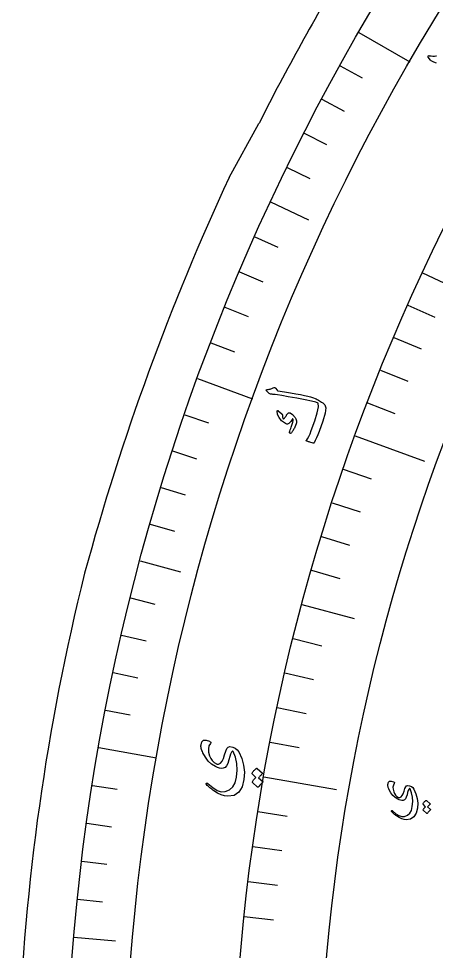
# Model space of a CAD drawing. Header units: millimetres. Extents: x -88 to 88, y -88 to 103.
# Drawn here: x -88.08 to -71.64, y 6.96 to 43.66 of the extents above; entities that cross this region are included whole.
import ezdxf

# ---------------------------------------------------------------- set-up
doc = ezdxf.new("R2010")
doc.units = ezdxf.units.MM
for name, color, linetype in [('CUT_OUTER', 1, 'Continuous'), ('ENGRAVE', 7, 'Continuous'), ('ENGRAVE_FINE', 8, 'Continuous'), ('TEXT', 5, 'Continuous')]:
    doc.layers.add(name, color=color, linetype=linetype)

msp = doc.modelspace()

# ---------------------------------------------------------------- linework, layer by layer
at = {"layer": 'CUT_OUTER'}
msp.add_lwpolyline([(-79.7946, 37.4134), (-78.6213, 39.5306), (-78.6037, 39.5658)], dxfattribs=at)
for centre, radius, start, end in [((-0.0157, 0.0083), 87.9822, 148.70461, 153.281499), ((9.8229, -4.1383), 98.7817, 155.124893, 164.754853), ((0.7469, 0.2865), 88.8816, 165.968502, 177.988404)]:
    msp.add_arc(centre, radius, start, end, dxfattribs=at)
at = {"layer": 'ENGRAVE'}
for points in [[(-74.686, 43.12), (-72.6855, 41.965)], [(-78.16, 36.4466), (-76.6646, 35.7493)], [(-72.1784, 33.6573), (-70.2483, 32.7573)], [(-81.0391, 29.4958), (-78.8684, 28.7058)], [(-74.8371, 27.2385), (-72.1083, 26.2453)], [(-83.3014, 22.3206), (-81.7077, 21.8935)], [(-76.9263, 20.6123), (-74.8693, 20.0612)], [(-84.9298, 14.9754), (-82.6549, 14.5743)], [(-78.4301, 13.8293), (-75.5702, 13.3251)], [(-85.9118, 7.5163), (-84.2681, 7.3725)]]:
    msp.add_lwpolyline(points, dxfattribs=at)
for radius in [86.24, 86.24, 83.93, 79.64, 79.64, 76.252]:
    msp.add_circle((0, 0), radius, dxfattribs=at)
at = {"layer": 'ENGRAVE_FINE'}
for points in [[(-75.4272, 41.81), (-74.5613, 41.33)], [(-76.1454, 40.4872), (-75.2713, 40.0225)], [(-76.8404, 39.1521), (-75.9583, 38.7027)], [(-77.512, 37.8051), (-76.6222, 37.3711)], [(-78.7842, 35.077), (-77.8798, 34.6743)], [(-79.3843, 33.6967), (-78.473, 33.3098)], [(-79.9603, 32.3061), (-79.0424, 31.9352)], [(-72.7548, 32.3925), (-71.6936, 31.92)], [(-80.512, 30.9057), (-79.5877, 30.5509)], [(-73.309, 31.1178), (-72.2397, 30.664)], [(-73.8409, 29.8337), (-72.7639, 29.3985)], [(-74.3503, 28.5404), (-73.2659, 28.1241)], [(-81.5415, 28.077), (-80.6055, 27.7547)], [(-82.0191, 26.6496), (-81.0776, 26.3437)], [(-75.3011, 25.9282), (-74.2028, 25.5501)], [(-82.4717, 25.2141), (-81.525, 24.9247)], [(-75.7421, 24.6101), (-74.6374, 24.2512)], [(-82.8992, 23.771), (-81.9476, 23.4981)], [(-76.1601, 23.2845), (-75.0493, 22.9449)], [(-76.5549, 21.9518), (-75.4383, 21.6316)], [(-83.6783, 20.8633), (-82.7177, 20.6238)], [(-84.0297, 19.3998), (-83.065, 19.1771)], [(-77.2744, 19.2667), (-76.1473, 18.9856)], [(-84.3554, 17.9303), (-83.3871, 17.7245)], [(-77.5988, 17.9151), (-76.467, 17.6538)], [(-77.8997, 16.5581), (-76.7635, 16.3166)], [(-84.6555, 16.4554), (-83.6837, 16.2665)], [(-78.1768, 15.196), (-77.0365, 14.9744)], [(-85.1782, 13.4909), (-84.2004, 13.336)], [(-78.6595, 12.4584), (-77.5122, 12.2767)], [(-85.4007, 12.0023), (-84.4204, 11.8645)], [(-78.8649, 11.0837), (-77.7147, 10.9221)], [(-85.5972, 10.51), (-84.6146, 10.3894)], [(-79.0464, 9.7057), (-77.8934, 9.5641)], [(-85.7676, 9.0145), (-84.783, 8.9111)], [(-79.2037, 8.3246), (-78.0485, 8.2032)]]:
    msp.add_lwpolyline(points, dxfattribs=at)
at = {"layer": 'TEXT'}
msp.add_lwpolyline([(-71.6334, 41.9032), (-71.7347, 41.9524), (-71.8346, 41.9958), (-71.8449, 42.0025), (-71.8539, 42.0099), (-71.8616, 42.018), (-71.8681, 42.0267), (-71.9577, 42.1506), (-71.9632, 42.1604), (-71.9655, 42.1702), (-71.9646, 42.18), (-71.9604, 42.1898), (-71.9535, 42.198), (-71.9444, 42.203), (-71.933, 42.2048), (-71.9193, 42.2034), (-71.8411, 42.1925), (-71.7705, 42.1884), (-71.7074, 42.191), (-71.6518, 42.2004), (-71.633, 42.2018)], dxfattribs=at)
for points in [[(-78.2948, 29.063), (-78.2565, 29.0683), (-78.2196, 29.075), (-78.1841, 29.083), (-78.1499, 29.0924), (-78.1171, 29.1033), (-78.0855, 29.116), (-78.0552, 29.1305), (-78.0262, 29.1467), (-78.0114, 29.1516), (-77.9971, 29.1497), (-77.9831, 29.141), (-77.9696, 29.1256), (-77.9006, 29.0376), (-77.8929, 29.0287), (-77.8861, 29.0218), (-77.8803, 29.017), (-77.8753, 29.0143), (-77.6152, 28.974), (-77.3808, 28.9357), (-77.1721, 28.8994), (-76.9892, 28.8653), (-76.8321, 28.8333), (-76.7013, 28.8034), (-76.5966, 28.7756), (-76.518, 28.7499), (-76.3722, 28.6951), (-76.3269, 28.6751), (-76.2823, 28.6529), (-76.2384, 28.6283), (-76.1951, 28.6015), (-76.1525, 28.5721), (-76.1107, 28.5402), (-76.0696, 28.5056), (-76.0294, 28.4683), (-75.9922, 28.3528), (-76.0173, 28.1385), (-76.104, 27.8251), (-76.251, 27.4122), (-76.3017, 27.2849), (-76.3517, 27.1683), (-76.4012, 27.0623), (-76.45, 26.967), (-76.4572, 26.9592), (-76.4653, 26.9548), (-76.4744, 26.9536), (-76.4844, 26.9556), (-76.5312, 26.9691), (-76.5738, 26.9817), (-76.612, 26.9934), (-76.6459, 27.0042), (-76.6759, 27.0142), (-76.7023, 27.0236), (-76.7251, 27.0324), (-76.7444, 27.0405), (-76.755, 27.0457), (-76.7598, 27.0518), (-76.7588, 27.0588), (-76.752, 27.0667), (-76.7061, 27.1291), (-76.6587, 27.2136), (-76.6096, 27.3201), (-76.5588, 27.4487), (-76.4186, 27.8371), (-76.326, 28.1471), (-76.2817, 28.3794), (-76.2865, 28.5341), (-76.3772, 28.5678), (-76.5488, 28.611), (-76.8014, 28.6634), (-77.135, 28.7248), (-77.4701, 28.7833), (-77.724, 28.8261), (-77.8966, 28.8537), (-77.988, 28.8662), (-78.0133, 28.8689), (-78.037, 28.8714), (-78.059, 28.8737), (-78.0794, 28.8758), (-78.098, 28.8777), (-78.1145, 28.8793), (-78.1291, 28.8806), (-78.1417, 28.8815), (-78.1684, 28.8854), (-78.1924, 28.8934), (-78.2135, 28.9055), (-78.2319, 28.9218), (-78.3237, 29.0217), (-78.3296, 29.0293), (-78.3327, 29.0363), (-78.3331, 29.0427), (-78.3307, 29.0486), (-78.3241, 29.0544), (-78.3159, 29.0587), (-78.3062, 29.0616), (-78.2948, 29.063)], [(-77.8982, 28.2238), (-77.8954, 28.2293), (-77.8914, 28.2334), (-77.8861, 28.2362), (-77.8797, 28.2377), (-77.8746, 28.2372), (-77.8694, 28.2357), (-77.8641, 28.2334), (-77.8587, 28.2301), (-77.7233, 28.1091), (-77.7101, 28.0955), (-77.7007, 28.083), (-77.6952, 28.0713), (-77.6935, 28.0607), (-77.6966, 28.0188), (-77.6942, 27.9814), (-77.6864, 27.9485), (-77.6732, 27.92), (-77.6639, 27.912), (-77.6502, 27.9135), (-77.6323, 27.9245), (-77.6101, 27.9452), (-77.5982, 27.96), (-77.5865, 27.9755), (-77.575, 27.9917), (-77.5636, 28.0086), (-77.5523, 28.0264), (-77.541, 28.0453), (-77.5298, 28.0653), (-77.5186, 28.0863), (-77.4592, 28.1514), (-77.3855, 28.1524), (-77.2975, 28.0892), (-77.1949, 27.9622), (-77.1677, 27.9154), (-77.1488, 27.8724), (-77.1382, 27.8334), (-77.1359, 27.7982), (-77.141, 27.7622), (-77.1548, 27.715), (-77.1773, 27.6565), (-77.2084, 27.5867), (-77.2251, 27.5513), (-77.2421, 27.5182), (-77.2597, 27.4873), (-77.2776, 27.4587), (-77.2955, 27.4322), (-77.3126, 27.4076), (-77.3291, 27.3848), (-77.345, 27.364), (-77.3581, 27.3523), (-77.371, 27.3452), (-77.3835, 27.3426), (-77.3957, 27.3446), (-77.4068, 27.3506), (-77.4132, 27.3593), (-77.415, 27.3705), (-77.412, 27.3843), (-77.3999, 27.4273), (-77.3854, 27.4758), (-77.3685, 27.5299), (-77.3492, 27.5894), (-77.3131, 27.7005), (-77.2888, 27.7887), (-77.2765, 27.854), (-77.2762, 27.8964), (-77.278, 27.9025), (-77.2817, 27.9069), (-77.2874, 27.9093), (-77.295, 27.9099), (-77.3002, 27.9089), (-77.3059, 27.9054), (-77.3121, 27.8995), (-77.3186, 27.8913), (-77.371, 27.8114), (-77.3946, 27.7786), (-77.4193, 27.7522), (-77.4451, 27.7321), (-77.472, 27.7183), (-77.5011, 27.7089), (-77.5284, 27.707), (-77.5539, 27.7124), (-77.5775, 27.7254), (-77.7269, 27.8411), (-77.8302, 27.9628), (-77.8873, 28.0904), (-77.8982, 28.2238)], [(-80.5341, 15.137), (-80.5869, 15.0418), (-80.6094, 14.9286), (-80.6014, 14.7977), (-80.5629, 14.6491), (-80.518, 14.5513), (-80.4587, 14.4659), (-80.3849, 14.3931), (-80.2968, 14.3327), (-80.2784, 14.325), (-80.2585, 14.321), (-80.2372, 14.3209), (-80.2143, 14.3244), (-80.1386, 14.362), (-80.0732, 14.4361), (-80.018, 14.5464), (-79.973, 14.6932), (-79.9299, 14.8382), (-79.8812, 14.9402), (-79.827, 14.9993), (-79.7676, 15.0155), (-79.653, 14.9969), (-79.5556, 14.9555), (-79.4755, 14.8914), (-79.4125, 14.8045), (-79.2962, 14.5451), (-79.2236, 14.2789), (-79.1946, 14.0057), (-79.2093, 13.7251), (-79.2819, 13.4285), (-79.4113, 13.219), (-79.5984, 13.0965), (-79.8434, 13.0609), (-79.972, 13.0776), (-80.1078, 13.1186), (-80.2509, 13.1842), (-80.4012, 13.2744), (-80.4422, 13.304), (-80.4816, 13.334), (-80.5193, 13.3643), (-80.5553, 13.395), (-80.5897, 13.4262), (-80.6229, 13.4582), (-80.6546, 13.4911), (-80.6851, 13.5248), (-80.6971, 13.5421), (-80.7007, 13.5565), (-80.696, 13.5678), (-80.6829, 13.5761), (-80.6678, 13.5794), (-80.6535, 13.5784), (-80.6399, 13.5731), (-80.627, 13.5635), (-80.4408, 13.3997), (-80.2661, 13.2923), (-80.103, 13.2408), (-79.9517, 13.245), (-79.782, 13.3107), (-79.6506, 13.4263), (-79.5572, 13.5919), (-79.5015, 13.8076), (-79.4748, 14.0918), (-79.4878, 14.3545), (-79.5405, 14.5961), (-79.6333, 14.8168), (-79.6421, 14.8307), (-79.6522, 14.8372), (-79.6636, 14.8363), (-79.6765, 14.8281), (-79.7046, 14.7901), (-79.7352, 14.7209), (-79.7682, 14.6204), (-79.8036, 14.4886), (-79.845, 14.3554), (-79.8953, 14.257), (-79.9547, 14.1935), (-80.0231, 14.1649), (-80.0985, 14.1593), (-80.1752, 14.1676), (-80.253, 14.1898), (-80.3319, 14.226), (-80.4821, 14.3247), (-80.6144, 14.4485), (-80.7287, 14.5975), (-80.8249, 14.7716), (-80.8469, 14.8173), (-80.8651, 14.8611), (-80.8796, 14.9031), (-80.8904, 14.9432), (-80.8977, 14.9812), (-80.9018, 15.017), (-80.9026, 15.0506), (-80.9002, 15.0819), (-80.8666, 15.1999), (-80.8006, 15.2637), (-80.7023, 15.2732), (-80.5718, 15.2286), (-80.5384, 15.2073), (-80.521, 15.1849), (-80.5196, 15.1615), (-80.5341, 15.137)], [(-78.8879, 13.9386), (-78.8911, 13.9431), (-78.8925, 13.9489), (-78.8921, 13.956), (-78.8898, 13.9643), (-78.8729, 13.9925), (-78.855, 14.0195), (-78.836, 14.0453), (-78.8161, 14.07), (-78.7949, 14.0936), (-78.7723, 14.1164), (-78.7482, 14.1383), (-78.7226, 14.1593), (-78.7153, 14.163), (-78.708, 14.1638), (-78.7009, 14.162), (-78.6939, 14.1573), (-78.4823, 13.9678), (-78.4799, 13.9633), (-78.4809, 13.9573), (-78.4855, 13.9501), (-78.4935, 13.9414), (-78.5004, 13.9358), (-78.5103, 13.9263), (-78.523, 13.913), (-78.5387, 13.8958), (-78.5574, 13.8747), (-78.5796, 13.8494), (-78.605, 13.8199), (-78.6338, 13.7863), (-78.4693, 13.6378), (-78.4646, 13.6315), (-78.4644, 13.6243), (-78.4688, 13.6164), (-78.4778, 13.6078), (-78.4855, 13.6003), (-78.4973, 13.5883), (-78.513, 13.5719), (-78.5327, 13.5511), (-78.5565, 13.5255), (-78.5844, 13.4946), (-78.6164, 13.4586), (-78.6525, 13.4173), (-78.658, 13.4133), (-78.6631, 13.412), (-78.6677, 13.4133), (-78.6718, 13.4174), (-78.8748, 13.607), (-78.878, 13.6115), (-78.8794, 13.6173), (-78.879, 13.6243), (-78.8768, 13.6327), (-78.8638, 13.6569), (-78.8496, 13.6802), (-78.8342, 13.7024), (-78.8175, 13.7236), (-78.7997, 13.7438), (-78.7811, 13.7631), (-78.7617, 13.7815), (-78.7414, 13.7989)], [(-73.2939, 13.567), (-73.33, 13.5015), (-73.3452, 13.4238), (-73.3396, 13.3339), (-73.3129, 13.2319), (-73.282, 13.1647), (-73.2411, 13.1061), (-73.1904, 13.056), (-73.1298, 13.0146), (-73.1171, 13.0092), (-73.1035, 13.0065), (-73.0888, 13.0064), (-73.0731, 13.0089), (-73.021, 13.0348), (-72.9761, 13.0858), (-72.9383, 13.1618), (-72.9075, 13.2628), (-72.878, 13.3626), (-72.8446, 13.4329), (-72.8075, 13.4737), (-72.7667, 13.485), (-72.6878, 13.4724), (-72.6208, 13.4441), (-72.5656, 13.4001), (-72.5222, 13.3404), (-72.4419, 13.1617), (-72.3919, 12.9783), (-72.372, 12.7898), (-72.3823, 12.5962), (-72.4325, 12.3916), (-72.5219, 12.2472), (-72.6508, 12.163), (-72.8194, 12.1389), (-72.9077, 12.1506), (-73.001, 12.1791), (-73.0992, 12.2245), (-73.2024, 12.2868), (-73.2305, 12.3073), (-73.2575, 12.328), (-73.2834, 12.3489), (-73.3081, 12.37), (-73.3317, 12.3915), (-73.3545, 12.4136), (-73.3763, 12.4362), (-73.3971, 12.4594), (-73.4054, 12.4714), (-73.4079, 12.4812), (-73.4046, 12.489), (-73.3956, 12.4947), (-73.3852, 12.4969), (-73.3754, 12.4962), (-73.366, 12.4926), (-73.3572, 12.4859), (-73.2294, 12.3731), (-73.1095, 12.2989), (-72.9975, 12.2632), (-72.8934, 12.2658), (-72.7766, 12.3109), (-72.6861, 12.3904), (-72.6216, 12.5045), (-72.5831, 12.6531), (-72.5646, 12.849), (-72.5736, 13.0301), (-72.61, 13.1965), (-72.674, 13.3484), (-72.6801, 13.358), (-72.687, 13.3624), (-72.6949, 13.3618), (-72.7038, 13.3561), (-72.723, 13.3299), (-72.7439, 13.2822), (-72.7666, 13.213), (-72.7908, 13.1221), (-72.8192, 13.0304), (-72.8537, 12.9627), (-72.8945, 12.9189), (-72.9416, 12.8992), (-72.9935, 12.8953), (-73.0461, 12.9011), (-73.0996, 12.9163), (-73.1539, 12.9412), (-73.2572, 13.009), (-73.3482, 13.094), (-73.4269, 13.1963), (-73.4932, 13.3157), (-73.5084, 13.3471), (-73.5209, 13.3772), (-73.531, 13.4059), (-73.5385, 13.4334), (-73.5435, 13.4595), (-73.5464, 13.4841), (-73.547, 13.5071), (-73.5455, 13.5286), (-73.5226, 13.6097), (-73.4773, 13.6535), (-73.4098, 13.6603), (-73.32, 13.6299), (-73.297, 13.6153), (-73.285, 13.6), (-73.2839, 13.5839), (-73.2939, 13.567)], [(-72.1611, 12.7436), (-72.1633, 12.7468), (-72.1643, 12.7508), (-72.164, 12.7556), (-72.1624, 12.7614), (-72.1508, 12.7809), (-72.1385, 12.7996), (-72.1254, 12.8174), (-72.1117, 12.8345), (-72.0972, 12.8508), (-72.0816, 12.8666), (-72.065, 12.8817), (-72.0474, 12.8963), (-72.0424, 12.8988), (-72.0374, 12.8994), (-72.0325, 12.8981), (-72.0277, 12.8949), (-71.8822, 12.7642), (-71.8806, 12.761), (-71.8813, 12.7569), (-71.8844, 12.7519), (-71.8899, 12.7459), (-71.8947, 12.742), (-71.9015, 12.7354), (-71.9103, 12.7262), (-71.921, 12.7143), (-71.9339, 12.6997), (-71.9492, 12.6822), (-71.9667, 12.6618), (-71.9865, 12.6386), (-71.8736, 12.536), (-71.8703, 12.5316), (-71.8702, 12.5267), (-71.8732, 12.5212), (-71.8794, 12.5152), (-71.8847, 12.51), (-71.8928, 12.5018), (-71.9037, 12.4904), (-71.9173, 12.476), (-71.9336, 12.4583), (-71.9529, 12.437), (-71.9749, 12.412), (-71.9998, 12.3835), (-72.0036, 12.3807), (-72.0071, 12.3798), (-72.0102, 12.3808), (-72.0131, 12.3836), (-72.1524, 12.5146), (-72.1546, 12.5178), (-72.1556, 12.5218), (-72.1553, 12.5266), (-72.1537, 12.5324), (-72.1448, 12.5491), (-72.135, 12.5652), (-72.1243, 12.5805), (-72.1128, 12.5952), (-72.1006, 12.6092), (-72.0878, 12.6225), (-72.0744, 12.6352), (-72.0605, 12.6472)]]:
    msp.add_lwpolyline(points, close=True, dxfattribs=at)

doc.saveas('drawing.dxf')
